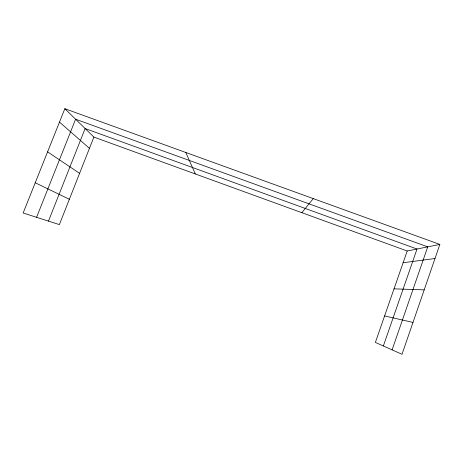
<?xml version="1.0" encoding="UTF-8"?>
<svg xmlns="http://www.w3.org/2000/svg" width="463" height="463" viewBox="0 0 463 463"><rect width="100%" height="100%" fill="white"/><g stroke="black" fill="none" stroke-linecap="round" stroke-linejoin="round"><path stroke-width="0.69" d="M392.097 349.872L427.725 246.86L75.596 119.217L36.577 217.309M439.85 244.418L402.006 354.293L375.371 342.412L407.214 250.998L439.85 244.418L64.837 108.707L23.15 213.003L59.368 224.613L93.891 137.089L64.837 108.707M383.358 345.977L417.018 249.019L85.134 128.535L48.465 221.117M301.841 212.691L313.26 198.61M403.123 262.747L434.994 258.516M394.025 288.854L424.201 289.861M384.591 315.94L412.984 322.427M93.891 137.089L407.214 250.998M35.24 182.763L69.363 199.281M47.591 151.852L79.59 173.347M59.49 122.087L89.452 148.345M185.79 152.477L195.328 173.966"/></g></svg>
